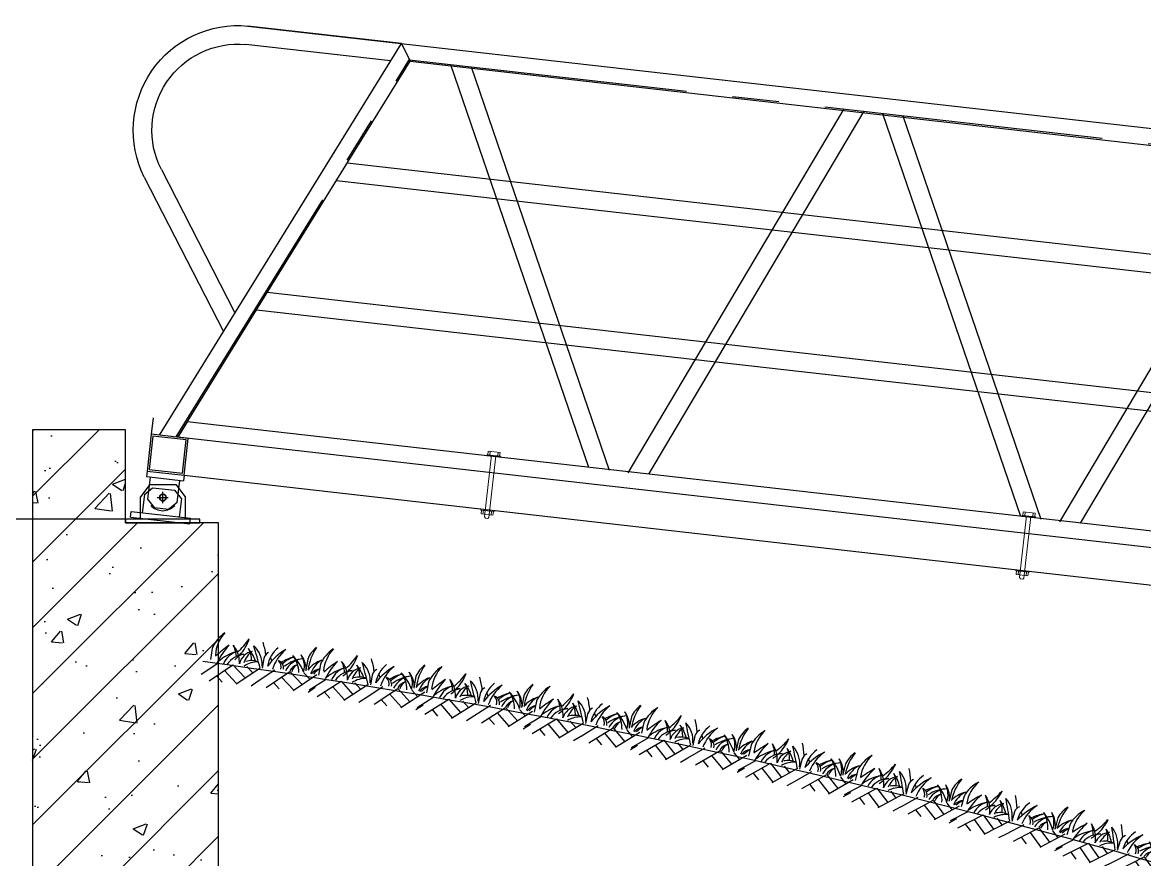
# Model space of a CAD drawing. Header units: millimetres. Extents: x -1822632 to -1305911, y 1206448 to 1536160.
# Drawn here: x -1696648 to -1693630, y 1240280 to 1242532 of the extents above; entities that cross this region are included whole.
import ezdxf

# ---------------------------------------------------------------- set-up
doc = ezdxf.new("R2010")
doc.units = ezdxf.units.MM
doc.header["$LTSCALE"] = 1000
doc.linetypes.add('1층 평면도$0$CENTER2', pattern=[1.125, 0.75, -0.125, 0.125, -0.125])
doc.linetypes.add('CENTER2', pattern=[28.575, 19.05, -3.175, 3.175, -3.175])
doc.layers.get('0').update_dxf_attribs({"linetype": 'CONTINUOUS'})
for name, color, linetype in [('0L-BLDG', 15, 'CONTINUOUS'), ('0L-线填充', 8, 'CONTINUOUS'), ('DIM_LEAD', 3, 'CONTINUOUS'), ('PUB_DIM', 3, 'CONTINUOUS'), ('木地板', 32, 'CONTINUOUS'), ('桩', 170, 'CONTINUOUS'), ('钢架', 90, 'CONTINUOUS'), ('铝合金', 7, 'CONTINUOUS'), ('铝架', 4, 'CONTINUOUS'), ('驳岸', 148, 'CONTINUOUS')]:
    doc.layers.add(name, color=color, linetype=linetype)

# ---------------------------------------------------------------- blocks, each defined once
blk = doc.blocks.new('sfsfsf')
at = {"layer": '0L-BLDG'}
for p, q in [((-543.8, 104.2), (-546.8, 20.8)), ((175.3, 106.4), (172.3, 23)), ((-150.8, 74.6), (-153.5, 0))]:
    blk.add_line(p, q, dxfattribs=at)
for centre, radius, start, end in [((-285.4, 27.6), 269.5, 131.32798, 163.47262), ((-241.4, 71.5), 272.4, 144.00449, 182.93398), ((-790.2, 479.9), 581.9, 319.08568, 331.88725), ((-607.1, 276.4), 338.3, 324.29995, 348.02133), ((-830.3, -94.2), 720, 16.09441, 23.69253), ((396, 43.1), 229.6, 136.42775, 163.9932), ((548.5, 31.3), 360.1, 152.01956, 180.23781), ((436.3, -799.3), 1272.2, 132.32186, 138.17928), ((-29.2, -150.8), 488.2, 143.23833, 162.00365), ((-226, -223.6), 351, 113.29477, 137.57535), ((-295, -40.6), 155.5, 111.22913, 164.8489), ((-261.7, -82), 175.8, 103.34375, 152.2108), ((-546.5, 34.5), 192.7, 19.50426, 35.45311), ((-526.3, 1.1), 199.4, 21.70384, 46.68132), ((-546.5, 34.5), 192.7, 9.44991, 19.3645), ((-226, -223.6), 351, 110.90458, 111.52803), ((-286.1, -1.5), 89.5, 101.67019, 126.5324), ((-205.8, -0.7), 122.5, 107.46505, 173.02568), ((-108.8, -16.1), 190.4, 135.32635, 167.6164), ((-477.9, -82.4), 297.4, 25.99875, 46.53984), ((-421.7, 25), 183.8, 7.22564, 36.16068), ((-350.3, 0.4), 195, 4.6089, 54.00102), ((-22957.7, -9465), 24675.8, 22.55523, 22.95334), ((-83.5, 65.7), 67.8, 124.52634, 172.46092), ((111.1, 9.5), 227.8, 136.46207, 177.3534), ((290.7, -207.8), 466.7, 127.94042, 150.77121), ((-1005.1, -426.1), 1040, 28.15519, 29.7459), ((240.4, -60.4), 323.6, 137.00178, 169.23701), ((198, -201.5), 338.4, 112.07231, 129.4307), ((160.8, -85), 215.3, 113.69618, 141.21073), ((207.9, -168), 282.9, 103.62801, 134.56387), ((177.6, -54.3), 165.3, 102.68464, 160.81365), ((-187.5, -185.5), 395.5, 28.7911, 50.75856), ((-93.6, -30.6), 217.7, 8.08474, 44.08039), ((-4.1, 6.9), 178.8, 3.86945, 45.08411), ((-11.5, 27.9), 170.3, 355.37799, 38.34166), ((387, -98.9), 236.6, 117.50378, 147.98779), ((398.9, -40.3), 193.8, 128.69672, 167.78675), ((-607.1, 276.4), 338.3, 315.49301, 322.73642), ((-526.3, 1.1), 199.4, 3.73602, 20.34307), ((-168.7, -142.2), 187.5, 95.8648, 130.69376), ((-223, -103.3), 151.8, 76.62801, 112.74661), ((-87.1, 16), 72.2, 354.41227, 49.48678), ((-52.1, 15.4), 56.7, 356.89739, 77.94426), ((156.3, -46.5), 116.7, 117.83701, 153.49005), ((153.2, -13.2), 86.8, 126.33618, 171.27637), ((305.4, -49.2), 100.9, 107.51055, 150.61981), ((372.2, -87.7), 166.1, 125.81424, 147.73404)]:
    blk.add_arc(centre, radius, start, end, dxfattribs=at)
blk = doc.blocks.new('$LinePat$素土夯实')
at = {"color": 0}
for p, q in [((0, -210), (210, 0)), ((120, -300), (420, 0)), ((420, 0), (608, -188)), ((495, -300), (795, 0)), ((615, 0), (705, -90)), ((315, -105), (502, -293)), ((210, -210), (300, -300)), ((705, -300), (795, -210))]:
    blk.add_line(p, q, dxfattribs=at)
blk = doc.blocks.new('*U142')
at = {"color": 8, "yscale": 0.1666666666666667, "zscale": 0.1666666666666667}
for p, xscale, rotation in [((0, -0.1), 0.1938940789423847, 1.060179738560831), ((154.1, 2.7), 0.1938940789423403, 1.482122365120144)]:
    blk.add_blockref('$LinePat$素土夯实', p, dxfattribs=dict(at, xscale=xscale, rotation=rotation))
at = {"layer": '0L-线填充', "xscale": 0.3600000000001922, "yscale": 0.3600000000001922, "zscale": 0.3600000000001922, "rotation": 1.143883909654198}
blk.add_blockref('sfsfsf', (216.2, 4.1), dxfattribs=at)
blk = doc.blocks.new('*U143')
at = {"layer": 'PUB_DIM', "color": 0, "linetype": 'ByBlock', "lineweight": -2, "transparency": 16777216}
for p, rotation in [((-1696162.8, 1240813.7, 0), 352.1841600465046), ((-1695871.9, 1240771.4, 0), 351.2586866157801), ((-1695581.6, 1240724.4, 0), 350.3332131850554), ((-1695292.2, 1240672.7, 0), 349.4077397543307), ((-1695003.6, 1240616.3, 0), 348.4822663236062), ((-1694716, 1240555.3, 0), 347.5567928928812), ((-1694429.5, 1240489.6, 0), 346.6313194621559), ((-1694144, 1240419.3, 0), 345.7058460314313), ((-1693859.7, 1240344.4, 0), 344.7803726007063)]:
    blk.add_blockref('*U142', p, dxfattribs=dict(at, rotation=rotation))
blk = doc.blocks.new('21')
at = {"color": 1}
for p, q in [((164287.7, -97888), (164187.7, -97888)), ((164187.7, -97888), (164187.7, -97903)), ((164287.7, -97888), (164287.7, -97903)), ((164287.7, -97903), (164187.7, -97903)), ((164197.7, -97963), (164197.7, -97903)), ((164277.7, -97903), (164277.7, -97963)), ((164197.7, -97963), (164217.7, -97983)), ((164277.7, -97963), (164257.7, -97983)), ((164257.7, -97983), (164217.7, -97983))]:
    blk.add_line(p, q, dxfattribs=at)
blk.add_circle((164237.7, -97954), 9, dxfattribs=at)
blk = doc.blocks.new('0')
for p, q in [((164895.2, -98469.7), (164915.2, -98449.7)), ((164975.2, -98449.7), (164915.2, -98449.7)), ((164995.2, -98469.7), (164975.2, -98449.7)), ((164895.2, -98469.7), (164895.2, -98519.7)), ((164995.2, -98469.7), (164995.2, -98519.7)), ((165025.2, -98519.7), (164865.2, -98519.7)), ((164865.2, -98534.7), (164865.2, -98519.7)), ((165025.2, -98534.7), (165025.2, -98519.7)), ((165025.2, -98534.7), (164865.2, -98534.7))]:
    blk.add_line(p, q)
blk.add_circle((164945.2, -98472.9), 9)
blk = doc.blocks.new('df1234')
at = {"color": 1, "lineweight": 9}
for p, q in [((45872.7, -15688.5), (45872.7, -15698.5)), ((45872.7, -15688.5), (45904.7, -15688.5)), ((45877.7, -15688.5), (45877.7, -15698.5)), ((45899.7, -15688.5), (45899.7, -15698.5)), ((45904.7, -15688.5), (45904.7, -15698.5)), ((45872.7, -15698.5), (45904.7, -15698.5)), ((45882.7, -15698.5), (45882.7, -15865.4)), ((45894.7, -15698.5), (45894.7, -15865.4)), ((45872.7, -15848.1), (45872.7, -15858.1)), ((45872.7, -15848.1), (45904.7, -15848.1)), ((45872.7, -15858.1), (45904.7, -15858.1)), ((45877.7, -15848.1), (45877.7, -15858.1)), ((45885.7, -15868.4), (45882.7, -15865.4)), ((45891.7, -15868.4), (45885.7, -15868.4)), ((45894.7, -15865.4), (45891.7, -15868.4)), ((45899.7, -15848.1), (45899.7, -15858.1)), ((45904.7, -15848.1), (45904.7, -15858.1))]:
    blk.add_line(p, q, dxfattribs=at)
for points in [[(45870.7, -15701.3), (45906.7, -15701.3), (45906.7, -15698.5), (45870.7, -15698.5)], [(45870.7, -15848.1), (45906.7, -15848.1), (45906.7, -15845.3), (45870.7, -15845.3)]]:
    blk.add_lwpolyline(points, close=True, dxfattribs=at)
blk = doc.blocks.new('引桥')
at = {"color": 4}
for p, q in [((479880, 4419716.5), (474564.5, 4419716.5)), ((479464.7, 4419716.5), (479436.2, 4419671.5)), ((479992.6, 4418596.5), (479464.7, 4419716.5)), ((479436.2, 4419671.5), (474593, 4419671.5)), ((479942.8, 4418596.5), (479436.2, 4419671.5))]:
    blk.add_line(p, q, dxfattribs=at)
at = {"color": 8, "linetype": '1층 평면도$0$CENTER2'}
for p, q in [((479438.7, 4419675.5), (474590.5, 4419675.5)), ((479947.3, 4418596.5), (479438.7, 4419675.5))]:
    blk.add_line(p, q, dxfattribs=at)
at = {"layer": 'DIM_LEAD', "color": 0}
for p, q in [((479573.1, 4419380.9), (474456.2, 4419381.2)), ((479596.7, 4419330.9), (474432.6, 4419331.2)), ((479747.5, 4419010.8), (474281.8, 4419011.2)), ((479771.1, 4418960.8), (474258.3, 4418961.2))]:
    blk.add_line(p, q, dxfattribs=at)
at = {"layer": 'DIM_LEAD', "color": 2}
for p, q in [((474107.1, 4418640.5), (479922.1, 4418640.5)), ((479922.1, 4418640.5), (479942.8, 4418596.5)), ((480014.6, 4418640.5), (480014.6, 4418596.5)), ((474086.3, 4418596.5), (479942.8, 4418596.5))]:
    blk.add_line(p, q, dxfattribs=at)
at = {"layer": '钢架', "color": 4}
for p, q in [((479464.7, 4419716.5), (479880, 4419716.5)), ((479488.3, 4419666.5), (479880, 4419666.5)), ((480067.8, 4419306.5), (479828, 4418945.7)), ((480111.1, 4419281.5), (479852.9, 4418892.7))]:
    blk.add_line(p, q, dxfattribs=at)
for centre, radius, start, end in [((479874.9, 4419434.8), 281.7, 327.013, 88.9568), ((479874.8, 4419434.8), 231.8, 326.3854, 88.7251)]:
    blk.add_arc(centre, radius, start, end, dxfattribs=at)
at = {"layer": '铝合金', "color": 3}
for p, q in [((480014.6, 4418596.5), (480014.6, 4418496.5)), ((479914.6, 4418496.5), (474014.6, 4418496.5))]:
    blk.add_line(p, q, dxfattribs=at)
for points in [[(480014.6, 4418496.5), (479914.6, 4418496.5), (479914.6, 4418596.5), (480014.6, 4418596.5)], [(480009.6, 4418501.5), (479919.6, 4418501.5), (479919.6, 4418591.5), (480009.6, 4418591.5)]]:
    blk.add_lwpolyline(points, close=True, dxfattribs=at)
at = {"layer": '铝架', "color": 0}
for p, q in [((477039.6, 4419675.5), (477505.4, 4418640.5)), ((477094.4, 4419675.5), (477561.4, 4418637.9)), ((478102.8, 4419675.5), (477611.4, 4418639.1)), ((478158.1, 4419675.5), (477667.4, 4418640.5)), ((478208.1, 4419675.5), (478673.9, 4418640.5)), ((478263, 4419675.5), (478729.9, 4418637.9)), ((479271.4, 4419675.5), (478779.9, 4418639.1)), ((479326.7, 4419675.5), (478835.9, 4418640.5))]:
    blk.add_line(p, q, dxfattribs=at)
at = {"color": 1}
for name, p in [('21', (315726.9, 4516384.5)), ('0', (315019.4, 4516903.3))]:
    blk.add_blockref(name, p, dxfattribs=at)
at = {"layer": 'DIM_LEAD', "color": 0}
for p in [(431756.3, 4434341.8), (433204.3, 4434341.8)]:
    blk.add_blockref('df1234', p, dxfattribs=at)

msp = doc.modelspace()

# ---------------------------------------------------------------- hatches: boundary and pattern name
at = {"layer": '木地板'}
h = msp.add_hatch(dxfattribs=at)
h.set_pattern_fill('钢筋混凝土', color=256, scale=50)
h.set_pattern_definition([(45, (-2199959.13, -3155411.22), (-88.3883476, 88.3883476), []), (50, (-2199959.13, -3155411.22), (358.630091, -31.376067), [37.5, -412.5]), (355, (-2199959.13, -3155411.22), (-69.375667, 376.096067), [30, -330]), (100.4514, (-2199929.24, -3155413.83), (289.25469, 344.71977), [31.870095, -350.571056]), (46.1842, (-2199959.13, -3155311.2), (533.620524, -82.759507), [56.25, -618.75]), (96.6356, (-2199914.66, -3155318.1), (467.33135, 487.058935), [47.805144, -525.8565]), (351.1842, (-2199959.1, -3155311.2), (467.33097, 487.0593), [45, -495]), (21, (-2199909.13, -3155336.22), (298.453526, -201.309445), [37.5, -412.5]), (326, (-2199909.13, -3155336.22), (121.657666, 362.575023), [30, -330]), (71.4514, (-2199884.26, -3155353), (420.111314, 161.265248), [31.870095, -350.571056]), (37.5, (-2199959.13, -3155411.22), (6.0799277, 166.446927), [0, -326, 0, -335, 0, -331.25]), (7.5, (-2199959.13, -3155411.22), (131.534769, 197.205856), [0, -191, 0, -318.5, 0, -126.25]), (327.5, (-2200070.63, -3155411.22), (266.911218, -11.277436), [0, -125, 0, -390, 0, -517.5]), (317.5, (-2200120.63, -3155411.22), (291.593085, 50.052491), [0, -162.5, 0, -259, 0, -367.5])])
h.paths.add_polyline_path([(-1696120.647, 1241186.04), (-1696370.647, 1241186.04), (-1696370.647, 1241436.04), (-1696620.647, 1241436.04), (-1696620.647, 1239836.04), (-1696120.647, 1239836.04)])

# ---------------------------------------------------------------- linework, layer by layer
for p, q in [((-1696305.647, 1241288.949, 0), (-1696235.647, 1241288.949, 0)), ((-1696330.647, 1241196.04, 0), (-1696330.647, 1241256.04, 0)), ((-1696210.647, 1241256.04, 0), (-1696210.647, 1241196.04, 0)), ((-1696210.647, 1241196.04, 0), (-1696330.647, 1241196.04, 0))]:
    msp.add_line(p, q)
at = {"color": 3, "linetype": 'CENTER2'}
for p, q in [((-1696285.647, 1241253.949, 0), (-1696255.647, 1241253.949, 0)), ((-1696270.647, 1241238.949, 0), (-1696270.647, 1241268.949, 0))]:
    msp.add_line(p, q, dxfattribs=at)
at = {"color": 0, "lineweight": 25}
msp.add_line((-1696370.647, 1241196.04, 0), (-1698259.733, 1241196.04, 0), dxfattribs=at)
at = {"elevation": 0}
for points in [[(-1696305.647, 1241288.949), (-1696330.647, 1241256.04)], [(-1696235.647, 1241288.949), (-1696210.647, 1241256.04)]]:
    msp.add_lwpolyline(points, dxfattribs=at)
msp.add_lwpolyline([(-1696170.647, 1241196.04), (-1696370.647, 1241196.04), (-1696370.647, 1241186.04), (-1696170.647, 1241186.04)], close=True, dxfattribs=at)
msp.add_lwpolyline([(-1696162.797, 1240813.736, -0.05811794), (-1692079.272, 1239760.084, 0.01104688)], format="xyb", dxfattribs=at)
msp.add_circle((-1696270.647, 1241253.949, 0), 9)
msp.add_arc((-1696270.647, 1241262.489, 0), 43.893, 222.362713, 317.637287)
at = {"layer": 'PUB_DIM', "linetype": 'Continuous'}
msp.add_line((-1696370.647, 1241186.04, 0), (-1696170.647, 1241186.04, 0), dxfattribs=at)
at = {"layer": 'PUB_DIM', "elevation": 0}
msp.add_lwpolyline([(-1696120.647, 1241186.04), (-1696370.647, 1241186.04), (-1696370.647, 1241436.04), (-1696620.647, 1241436.04), (-1696620.647, 1239836.04), (-1696120.647, 1239836.04)], close=True, dxfattribs=at)
at = {"layer": '驳岸'}
msp.add_line((-1696170.647, 1241186.04, 0), (-1696370.647, 1241186.04, 0), dxfattribs=at)

# ---------------------------------------------------------------- block references
at = {"layer": 'PUB_DIM', "color": 3}
msp.add_blockref('*U143', (0, 0), dxfattribs=at)
at = {"layer": '桩', "xscale": -1, "rotation": 353.5267526793906}
msp.add_blockref('引桥', (-1717496.637, -3203118.309, 0), dxfattribs=at)

doc.saveas('drawing.dxf')
